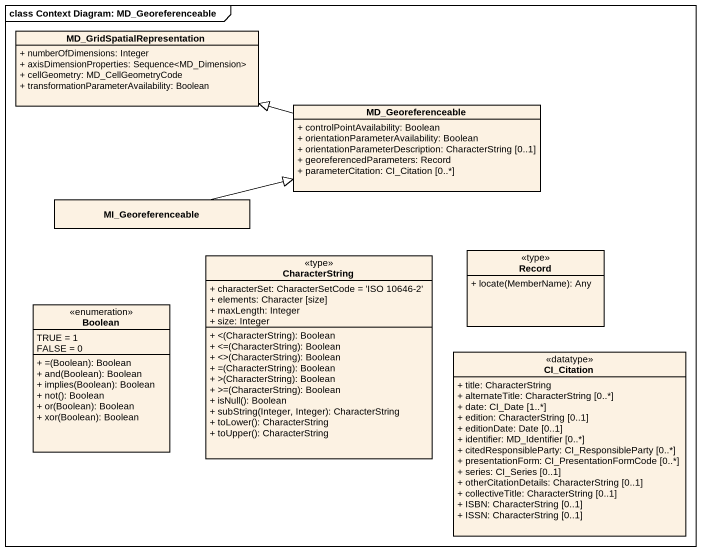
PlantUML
@startuml
mainframe class Context Diagram: MD_Georeferenceable
hide circle
hide empty members
skinparam classAttributeIconSize 0
class MD_GridSpatialRepresentation {
  + numberOfDimensions: Integer
  + axisDimensionProperties: Sequence<MD_Dimension>
  + cellGeometry: MD_CellGeometryCode
  + transformationParameterAvailability: Boolean
}
class MD_Georeferenceable {
  + controlPointAvailability: Boolean
  + orientationParameterAvailability: Boolean
  + orientationParameterDescription: CharacterString [0..1]
  + georeferencedParameters: Record
  + parameterCitation: CI_Citation [0..*]
}
class MI_Georeferenceable
class CharacterString <<type>> {
  + characterSet: CharacterSetCode = 'ISO 10646-2'
  + elements: Character [size]
  + maxLength: Integer
  + size: Integer
  + <(CharacterString): Boolean
  + <=(CharacterString): Boolean
  + <>(CharacterString): Boolean
  + =(CharacterString): Boolean
  + >(CharacterString): Boolean
  + >=(CharacterString): Boolean
  + isNull(): Boolean
  + subString(Integer, Integer): CharacterString
  + toLower(): CharacterString
  + toUpper(): CharacterString
}
class "Record" as Record_ <<type>> {
  + locate(MemberName): Any
}
enum Boolean {
  TRUE = 1
  FALSE = 0
  + =(Boolean): Boolean
  + and(Boolean): Boolean
  + implies(Boolean): Boolean
  + not(): Boolean
  + or(Boolean): Boolean
  + xor(Boolean): Boolean
}
class CI_Citation <<datatype>> {
  + title: CharacterString
  + alternateTitle: CharacterString [0..*]
  + date: CI_Date [1..*]
  + edition: CharacterString [0..1]
  + editionDate: Date [0..1]
  + identifier: MD_Identifier [0..*]
  + citedResponsibleParty: CI_ResponsibleParty [0..*]
  + presentationForm: CI_PresentationFormCode [0..*]
  + series: CI_Series [0..1]
  + otherCitationDetails: CharacterString [0..1]
  + collectiveTitle: CharacterString [0..1]
  + ISBN: CharacterString [0..1]
  + ISSN: CharacterString [0..1]
}
MD_Georeferenceable -left-|> MD_GridSpatialRepresentation
MI_Georeferenceable -right-|> MD_Georeferenceable
@enduml
